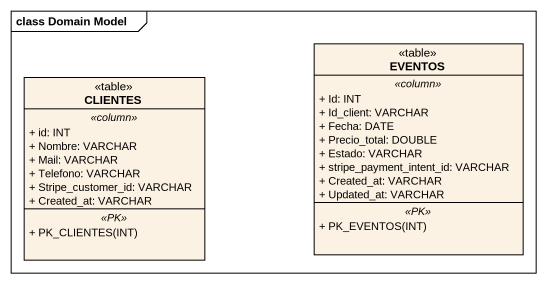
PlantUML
@startuml
mainframe class Domain Model
hide circle
hide empty members
skinparam classAttributeIconSize 0
class EVENTOS <<table>> {
  .. <<column>> ..
  + Id: INT
  + Id_client: VARCHAR
  + Fecha: DATE
  + Precio_total: DOUBLE
  + Estado: VARCHAR
  + stripe_payment_intent_id: VARCHAR
  + Created_at: VARCHAR
  + Updated_at: VARCHAR
  .. <<PK>> ..
  + PK_EVENTOS(INT)
}
class CLIENTES <<table>> {
  .. <<column>> ..
  + id: INT
  + Nombre: VARCHAR
  + Mail: VARCHAR
  + Telefono: VARCHAR
  + Stripe_customer_id: VARCHAR
  + Created_at: VARCHAR
  .. <<PK>> ..
  + PK_CLIENTES(INT)
}
@enduml
